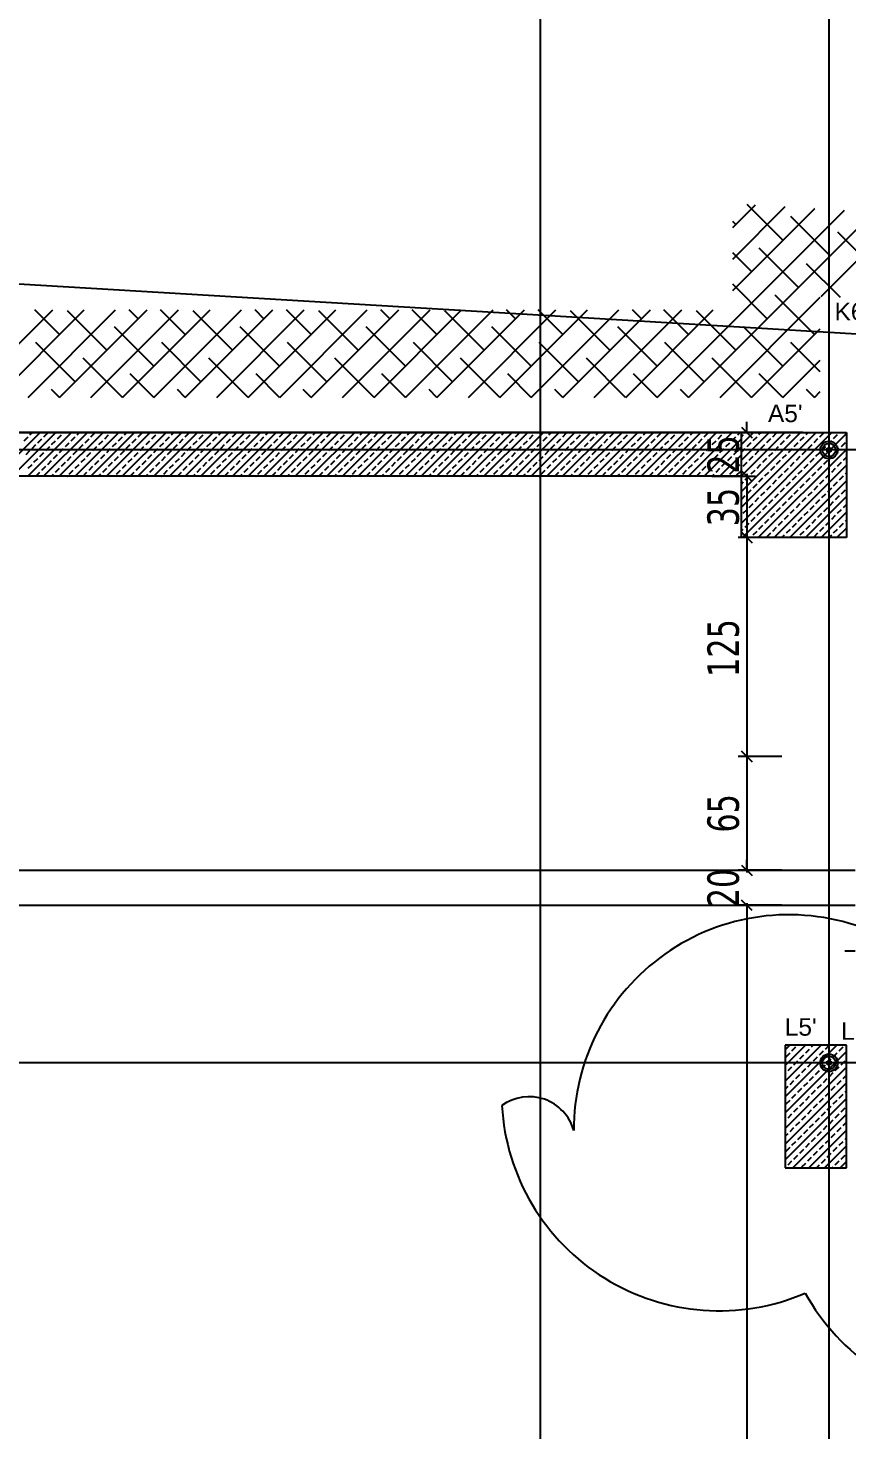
# Model space of a CAD drawing. Header units: millimetres. Extents: x 43168.9 to 43194.6, y -25545.1 to -25543.4.
# Drawn here: x 43170.7264 to 43170.8199, y -25543.9518 to -25543.7917 of the extents above; entities that cross this region are included whole.
import ezdxf

# ---------------------------------------------------------------- set-up
doc = ezdxf.new("R2010")
doc.units = ezdxf.units.MM
doc.header["$LTSCALE"] = 200
for name, pattern in [('DASHDOT', [1, 0.5, -0.25, 0, -0.25]), ('DASHDOT2', [0.5, 0.25, -0.125, 0, -0.125]), ('HIDDEN2', [0.1875, 0.125, -0.0625])]:
    doc.linetypes.add(name, pattern=pattern)
for name, color, linetype in [('aks_sgh', 5, 'DASHDOT2'), ('duv_sgh', 4, 'Continuous'), ('izd-alt_sgh', 8, 'HIDDEN2'), ('kolon-b.a_sgh', 6, 'Continuous'), ('olcuic_sgh', 183, 'Continuous'), ('tarama-betonarme_sgh', 223, 'Continuous'), ('tarama-zemin_sgh', 197, 'Continuous'), ('yapi-yaklasma_sgh', 41, 'DASHDOT')]:
    doc.layers.add(name, color=color, linetype=linetype)
doc.styles.add('1-200', font='arial.ttf', dxfattribs={"height": 60})
doc.styles.add('dim', font='VERDANA.TTF', dxfattribs={"width": 0.7})

msp = doc.modelspace()

# ---------------------------------------------------------------- hatches: boundary and pattern name
h = msp.add_hatch(color=256)
edge = h.paths.add_edge_path()
edge.add_arc((43170.81788, -25543.83992), 0.001, 0, 360)
edge = h.paths.add_edge_path(flags=16)
edge.add_arc((43170.81788, -25543.83992), 0.00075, 0, 360)
h = msp.add_hatch(color=256)
edge = h.paths.add_edge_path()
edge.add_arc((43170.81788, -25543.83992), 0.001, 0, 360)
edge = h.paths.add_edge_path(flags=16)
edge.add_arc((43170.81788, -25543.83992), 0.00075, 0, 360)
h = msp.add_hatch(color=256)
edge = h.paths.add_edge_path()
edge.add_arc((43170.81788, -25543.90991), 0.001, 0, 360)
edge = h.paths.add_edge_path(flags=16)
edge.add_arc((43170.81788, -25543.90991), 0.00075, 0, 360)

# ---------------------------------------------------------------- linework, layer by layer
at = {"color": 0, "linetype": 'ByBlock', "lineweight": -2}
for p, q in [((43170.8079, -25543.83732), (43170.8091, -25543.83852)), ((43170.81768, -25543.84012), (43170.81768, -25543.83972)), ((43170.81768, -25543.83972), (43170.81808, -25543.83972)), ((43170.81768, -25543.84012), (43170.81768, -25543.83972)), ((43170.81768, -25543.83972), (43170.81808, -25543.83972)), ((43170.81781, -25543.83985), (43170.81795, -25543.83999)), ((43170.81781, -25543.83999), (43170.81795, -25543.83985)), ((43170.81781, -25543.83985), (43170.81795, -25543.83999)), ((43170.81781, -25543.83999), (43170.81795, -25543.83985)), ((43170.81808, -25543.83972), (43170.81808, -25543.84012)), ((43170.81808, -25543.83972), (43170.81808, -25543.84012)), ((43170.81808, -25543.84012), (43170.81768, -25543.84012)), ((43170.81808, -25543.84012), (43170.81768, -25543.84012)), ((43170.8091, -25543.84351), (43170.8079, -25543.84231)), ((43170.8091, -25543.84351), (43170.8079, -25543.84231)), ((43170.8079, -25543.84932), (43170.8091, -25543.85052)), ((43170.8091, -25543.85052), (43170.8079, -25543.84932)), ((43170.8079, -25543.87432), (43170.8091, -25543.87552)), ((43170.8091, -25543.87552), (43170.8079, -25543.87432)), ((43170.8079, -25543.88732), (43170.8091, -25543.88852)), ((43170.8079, -25543.88732), (43170.8091, -25543.88852)), ((43170.8091, -25543.89252), (43170.8079, -25543.89132)), ((43170.8091, -25543.89252), (43170.8079, -25543.89132)), ((43170.81768, -25543.91011), (43170.81768, -25543.90971)), ((43170.81768, -25543.90971), (43170.81808, -25543.90971)), ((43170.81808, -25543.91011), (43170.81768, -25543.91011)), ((43170.81781, -25543.90984), (43170.81795, -25543.90998)), ((43170.81781, -25543.90998), (43170.81795, -25543.90984)), ((43170.81808, -25543.90971), (43170.81808, -25543.91011))]:
    msp.add_line(p, q, dxfattribs=at)
for p, q in [((43170.78873, -25543.91765), (43170.78873, -25543.91765)), ((43170.81516, -25543.93621), (43170.81516, -25543.93621))]:
    msp.add_line(p, q)
at = {"color": 0, "linetype": 'Continuous', "lineweight": -2}
for centre, radius in [((43170.81788, -25543.83992), 0.001), ((43170.81788, -25543.83992), 0.001), ((43170.81788, -25543.83992), 0.00075), ((43170.81788, -25543.83992), 0.00075), ((43170.81788, -25543.90991), 0.001), ((43170.81788, -25543.90991), 0.00075)]:
    msp.add_circle(centre, radius, dxfattribs=at)
for centre, radius, start, end in [((43170.81329, -25543.91755), 0.02455, 70.2273, 180.2273), ((43170.78363, -25543.91909), 0.00531, 15.8305, 125.8305), ((43170.80534, -25543.91337), 0.02486, 183.2749, 293.2749), ((43170.83702, -25543.92409), 0.02499, 208.9943, 318.9943)]:
    msp.add_arc(centre, radius, start, end)
at = {"layer": 'aks_sgh'}
for p, q in [((43170.78488, -25543.74092), (43170.78488, -25544.78992)), ((43170.81788, -25543.74092), (43170.81788, -25544.78992)), ((43171.17088, -25543.83992), (43170.19488, -25543.83992)), ((43171.17088, -25543.90992), (43170.19488, -25543.90992))]:
    msp.add_line(p, q, dxfattribs=at)
at = {"layer": 'duv_sgh'}
for p, q in [((43170.53688, -25543.88792), (43170.82088, -25543.88792)), ((43170.55088, -25543.89192), (43170.82088, -25543.89192))]:
    msp.add_line(p, q, dxfattribs=at)
at = {"layer": 'izd-alt_sgh'}
msp.add_line((43170.81488, -25543.83792), (43170.55688, -25543.83792), dxfattribs=at)
at = {"layer": 'kolon-b.a_sgh'}
for p, q in [((43170.55688, -25543.83792), (43170.81488, -25543.83792)), ((43170.80788, -25543.83792), (43170.81988, -25543.83792)), ((43170.80788, -25543.84992), (43170.80788, -25543.83792)), ((43170.81988, -25543.83792), (43170.81988, -25543.84992)), ((43170.80788, -25543.84292), (43170.56388, -25543.84292)), ((43170.81988, -25543.84992), (43170.80788, -25543.84992)), ((43170.81988, -25543.90791), (43170.81288, -25543.90791)), ((43170.81288, -25543.90791), (43170.81288, -25543.92191)), ((43170.81988, -25543.92191), (43170.81988, -25543.90791)), ((43170.81288, -25543.92191), (43170.81988, -25543.92191))]:
    msp.add_line(p, q, dxfattribs=at)
at = {"layer": 'olcuic_sgh'}
for p, q in [((43170.8085, -25543.83792), (43170.8085, -25543.83672)), ((43170.8045, -25543.83792), (43170.8095, -25543.83792)), ((43170.8045, -25543.84291), (43170.8095, -25543.84291)), ((43170.8045, -25543.84291), (43170.8095, -25543.84291)), ((43170.8085, -25543.84266), (43170.8085, -25543.85017)), ((43170.8085, -25543.84291), (43170.8085, -25543.84411)), ((43170.8125, -25543.84992), (43170.8075, -25543.84992)), ((43170.8125, -25543.84992), (43170.8075, -25543.84992)), ((43170.8085, -25543.84967), (43170.8085, -25543.87517)), ((43170.8125, -25543.87492), (43170.8075, -25543.87492)), ((43170.8125, -25543.87492), (43170.8075, -25543.87492)), ((43170.8085, -25543.87467), (43170.8085, -25543.88817)), ((43170.8125, -25543.88792), (43170.8075, -25543.88792)), ((43170.8125, -25543.88792), (43170.8075, -25543.88792)), ((43170.8085, -25543.88792), (43170.8085, -25543.88672)), ((43170.8125, -25543.89192), (43170.8075, -25543.89192)), ((43170.8125, -25543.89192), (43170.8075, -25543.89192)), ((43170.8085, -25543.89167), (43170.8085, -25544.09817)), ((43170.8085, -25543.89192), (43170.8085, -25543.89312)), ((43170.82088, -25543.89716), (43170.81968, -25543.89716))]:
    msp.add_line(p, q, dxfattribs=at)
at = {"layer": 'tarama-betonarme_sgh'}
for p, q in [((43170.7228, -25543.84292), (43170.7278, -25543.83792)), ((43170.72459, -25543.84292), (43170.72959, -25543.83792)), ((43170.72639, -25543.84292), (43170.73139, -25543.83792)), ((43170.72663, -25543.83819), (43170.7269, -25543.83792)), ((43170.72819, -25543.84292), (43170.73319, -25543.83792)), ((43170.7282, -25543.83841), (43170.72865, -25543.83796)), ((43170.72978, -25543.83864), (43170.73022, -25543.83819)), ((43170.72998, -25543.84292), (43170.73498, -25543.83792)), ((43170.73045, -25543.83796), (43170.73049, -25543.83792)), ((43170.73178, -25543.84292), (43170.73678, -25543.83792)), ((43170.73202, -25543.83819), (43170.73229, -25543.83792)), ((43170.73357, -25543.84292), (43170.73857, -25543.83792)), ((43170.73359, -25543.83841), (43170.73404, -25543.83796)), ((43170.73516, -25543.83864), (43170.73561, -25543.83819)), ((43170.73537, -25543.84292), (43170.74037, -25543.83792)), ((43170.73584, -25543.83796), (43170.73588, -25543.83792)), ((43170.73717, -25543.84292), (43170.74217, -25543.83792)), ((43170.73741, -25543.83819), (43170.73768, -25543.83792)), ((43170.73896, -25543.84292), (43170.74396, -25543.83792)), ((43170.73898, -25543.83841), (43170.73943, -25543.83796)), ((43170.74055, -25543.83864), (43170.741, -25543.83819)), ((43170.74076, -25543.84292), (43170.74576, -25543.83792)), ((43170.74122, -25543.83796), (43170.74127, -25543.83792)), ((43170.74255, -25543.84292), (43170.74755, -25543.83792)), ((43170.7428, -25543.83819), (43170.74306, -25543.83792)), ((43170.74435, -25543.84292), (43170.74935, -25543.83792)), ((43170.74437, -25543.83841), (43170.74482, -25543.83796)), ((43170.74594, -25543.83864), (43170.74639, -25543.83819)), ((43170.74615, -25543.84292), (43170.75115, -25543.83792)), ((43170.74661, -25543.83796), (43170.74666, -25543.83792)), ((43170.74794, -25543.84292), (43170.75294, -25543.83792)), ((43170.74818, -25543.83819), (43170.74845, -25543.83792)), ((43170.74974, -25543.84292), (43170.75474, -25543.83792)), ((43170.74976, -25543.83841), (43170.75021, -25543.83796)), ((43170.75133, -25543.83864), (43170.75178, -25543.83819)), ((43170.75153, -25543.84292), (43170.75653, -25543.83792)), ((43170.752, -25543.83796), (43170.75204, -25543.83792)), ((43170.75333, -25543.84292), (43170.75833, -25543.83792)), ((43170.75357, -25543.83819), (43170.75384, -25543.83792)), ((43170.75513, -25543.84292), (43170.76013, -25543.83792)), ((43170.75514, -25543.83841), (43170.75559, -25543.83796)), ((43170.75672, -25543.83864), (43170.75716, -25543.83819)), ((43170.75692, -25543.84292), (43170.76192, -25543.83792)), ((43170.75739, -25543.83796), (43170.75743, -25543.83792)), ((43170.75872, -25543.84292), (43170.76372, -25543.83792)), ((43170.75896, -25543.83819), (43170.75923, -25543.83792)), ((43170.76052, -25543.84292), (43170.76552, -25543.83792)), ((43170.76053, -25543.83841), (43170.76098, -25543.83796)), ((43170.7621, -25543.83864), (43170.76255, -25543.83819)), ((43170.76231, -25543.84292), (43170.76731, -25543.83792)), ((43170.76278, -25543.83796), (43170.76282, -25543.83792)), ((43170.76411, -25543.84292), (43170.76911, -25543.83792)), ((43170.76435, -25543.83819), (43170.76462, -25543.83792)), ((43170.7659, -25543.84292), (43170.7709, -25543.83792)), ((43170.76592, -25543.83841), (43170.76637, -25543.83796)), ((43170.76749, -25543.83864), (43170.76794, -25543.83819)), ((43170.7677, -25543.84292), (43170.7727, -25543.83792)), ((43170.76817, -25543.83796), (43170.76821, -25543.83792)), ((43170.7695, -25543.84292), (43170.7745, -25543.83792)), ((43170.76974, -25543.83819), (43170.77001, -25543.83792)), ((43170.77129, -25543.84292), (43170.77629, -25543.83792)), ((43170.77131, -25543.83841), (43170.77176, -25543.83796)), ((43170.77288, -25543.83864), (43170.77333, -25543.83819)), ((43170.77309, -25543.84292), (43170.77809, -25543.83792)), ((43170.77355, -25543.83796), (43170.7736, -25543.83792)), ((43170.77488, -25543.84292), (43170.77988, -25543.83792)), ((43170.77513, -25543.83819), (43170.77539, -25543.83792)), ((43170.77668, -25543.84292), (43170.78168, -25543.83792)), ((43170.7767, -25543.83841), (43170.77715, -25543.83796)), ((43170.77827, -25543.83864), (43170.77872, -25543.83819)), ((43170.77848, -25543.84292), (43170.78348, -25543.83792)), ((43170.77894, -25543.83796), (43170.77899, -25543.83792)), ((43170.78027, -25543.84292), (43170.78527, -25543.83792)), ((43170.78051, -25543.83819), (43170.78078, -25543.83792)), ((43170.78207, -25543.84292), (43170.78707, -25543.83792)), ((43170.78209, -25543.83841), (43170.78253, -25543.83796)), ((43170.78366, -25543.83864), (43170.78411, -25543.83819)), ((43170.78386, -25543.84292), (43170.78886, -25543.83792)), ((43170.78433, -25543.83796), (43170.78437, -25543.83792)), ((43170.78566, -25543.84292), (43170.79066, -25543.83792)), ((43170.7859, -25543.83819), (43170.78617, -25543.83792)), ((43170.78746, -25543.84292), (43170.79246, -25543.83792)), ((43170.78747, -25543.83841), (43170.78792, -25543.83796)), ((43170.78904, -25543.83864), (43170.78949, -25543.83819)), ((43170.78925, -25543.84292), (43170.79425, -25543.83792)), ((43170.78972, -25543.83796), (43170.78976, -25543.83792)), ((43170.79105, -25543.84292), (43170.79605, -25543.83792)), ((43170.79129, -25543.83819), (43170.79156, -25543.83792)), ((43170.79284, -25543.84292), (43170.79784, -25543.83792)), ((43170.79286, -25543.83841), (43170.79331, -25543.83796)), ((43170.79443, -25543.83864), (43170.79488, -25543.83819)), ((43170.79464, -25543.84292), (43170.79964, -25543.83792)), ((43170.79511, -25543.83796), (43170.79515, -25543.83792)), ((43170.79644, -25543.84292), (43170.80144, -25543.83792)), ((43170.79668, -25543.83819), (43170.79695, -25543.83792)), ((43170.79823, -25543.84292), (43170.80323, -25543.83792)), ((43170.79825, -25543.83841), (43170.7987, -25543.83796)), ((43170.79982, -25543.83864), (43170.80027, -25543.83819)), ((43170.80003, -25543.84292), (43170.80503, -25543.83792)), ((43170.80049, -25543.83796), (43170.80054, -25543.83792)), ((43170.80182, -25543.84292), (43170.80682, -25543.83792)), ((43170.80207, -25543.83819), (43170.80233, -25543.83792)), ((43170.80364, -25543.83841), (43170.80409, -25543.83796)), ((43170.80521, -25543.83864), (43170.80566, -25543.83819)), ((43170.80588, -25543.83796), (43170.80593, -25543.83792)), ((43170.80745, -25543.83819), (43170.80772, -25543.83792)), ((43170.80788, -25543.83928), (43170.80924, -25543.83792)), ((43170.80788, -25543.84107), (43170.81103, -25543.83792)), ((43170.80788, -25543.84287), (43170.81283, -25543.83792)), ((43170.80788, -25543.84467), (43170.81463, -25543.83792)), ((43170.80788, -25543.84646), (43170.81642, -25543.83792)), ((43170.80788, -25543.84826), (43170.81822, -25543.83792)), ((43170.80788, -25543.83838), (43170.80808, -25543.83817)), ((43170.80801, -25543.84992), (43170.81988, -25543.83805)), ((43170.80831, -25543.83795), (43170.80834, -25543.83792)), ((43170.80988, -25543.83817), (43170.81014, -25543.83792)), ((43170.81145, -25543.8384), (43170.8119, -25543.83795)), ((43170.81302, -25543.83862), (43170.81347, -25543.83817)), ((43170.8137, -25543.83795), (43170.81373, -25543.83792)), ((43170.81527, -25543.83817), (43170.81552, -25543.83792)), ((43170.81684, -25543.8384), (43170.81729, -25543.83795)), ((43170.81841, -25543.83862), (43170.81886, -25543.83817)), ((43170.81908, -25543.83795), (43170.81912, -25543.83792)), ((43170.72596, -25543.83886), (43170.72641, -25543.83841)), ((43170.72686, -25543.83976), (43170.72731, -25543.83931)), ((43170.72753, -25543.83909), (43170.72798, -25543.83864)), ((43170.72843, -25543.83998), (43170.72888, -25543.83953)), ((43170.7291, -25543.83931), (43170.72955, -25543.83886)), ((43170.73, -25543.84021), (43170.73045, -25543.83976)), ((43170.73067, -25543.83953), (43170.73112, -25543.83909)), ((43170.73135, -25543.83886), (43170.7318, -25543.83841)), ((43170.73224, -25543.83976), (43170.73269, -25543.83931)), ((43170.73292, -25543.83909), (43170.73337, -25543.83864)), ((43170.73382, -25543.83998), (43170.73427, -25543.83953)), ((43170.73449, -25543.83931), (43170.73494, -25543.83886)), ((43170.73539, -25543.84021), (43170.73584, -25543.83976)), ((43170.73606, -25543.83953), (43170.73651, -25543.83909)), ((43170.73673, -25543.83886), (43170.73718, -25543.83841)), ((43170.73763, -25543.83976), (43170.73808, -25543.83931)), ((43170.73831, -25543.83909), (43170.73876, -25543.83864)), ((43170.7392, -25543.83998), (43170.73965, -25543.83953)), ((43170.73988, -25543.83931), (43170.74033, -25543.83886)), ((43170.74078, -25543.84021), (43170.74122, -25543.83976)), ((43170.74145, -25543.83953), (43170.7419, -25543.83909)), ((43170.74212, -25543.83886), (43170.74257, -25543.83841)), ((43170.74302, -25543.83976), (43170.74347, -25543.83931)), ((43170.74369, -25543.83909), (43170.74414, -25543.83864)), ((43170.74459, -25543.83998), (43170.74504, -25543.83953)), ((43170.74527, -25543.83931), (43170.74572, -25543.83886)), ((43170.74616, -25543.84021), (43170.74661, -25543.83976)), ((43170.74684, -25543.83953), (43170.74729, -25543.83909)), ((43170.74751, -25543.83886), (43170.74796, -25543.83841)), ((43170.74841, -25543.83976), (43170.74886, -25543.83931)), ((43170.74908, -25543.83909), (43170.74953, -25543.83864)), ((43170.74998, -25543.83998), (43170.75043, -25543.83953)), ((43170.75065, -25543.83931), (43170.7511, -25543.83886)), ((43170.75155, -25543.84021), (43170.752, -25543.83976)), ((43170.75223, -25543.83953), (43170.75267, -25543.83909)), ((43170.7529, -25543.83886), (43170.75335, -25543.83841)), ((43170.7538, -25543.83976), (43170.75425, -25543.83931)), ((43170.75447, -25543.83909), (43170.75492, -25543.83864)), ((43170.75537, -25543.83998), (43170.75582, -25543.83953)), ((43170.75604, -25543.83931), (43170.75649, -25543.83886)), ((43170.75694, -25543.84021), (43170.75739, -25543.83976)), ((43170.75761, -25543.83953), (43170.75806, -25543.83909)), ((43170.75829, -25543.83886), (43170.75874, -25543.83841)), ((43170.75919, -25543.83976), (43170.75963, -25543.83931)), ((43170.75986, -25543.83909), (43170.76031, -25543.83864)), ((43170.76076, -25543.83998), (43170.76121, -25543.83953)), ((43170.76143, -25543.83931), (43170.76188, -25543.83886)), ((43170.76233, -25543.84021), (43170.76278, -25543.83976)), ((43170.763, -25543.83953), (43170.76345, -25543.83909)), ((43170.76368, -25543.83886), (43170.76412, -25543.83841)), ((43170.76457, -25543.83976), (43170.76502, -25543.83931)), ((43170.76525, -25543.83909), (43170.7657, -25543.83864)), ((43170.76615, -25543.83998), (43170.76659, -25543.83953)), ((43170.76682, -25543.83931), (43170.76727, -25543.83886)), ((43170.76772, -25543.84021), (43170.76817, -25543.83976)), ((43170.76839, -25543.83953), (43170.76884, -25543.83909)), ((43170.76906, -25543.83886), (43170.76951, -25543.83841)), ((43170.76996, -25543.83976), (43170.77041, -25543.83931)), ((43170.77064, -25543.83909), (43170.77108, -25543.83864)), ((43170.77153, -25543.83998), (43170.77198, -25543.83953)), ((43170.77221, -25543.83931), (43170.77266, -25543.83886)), ((43170.7731, -25543.84021), (43170.77355, -25543.83976)), ((43170.77378, -25543.83953), (43170.77423, -25543.83909)), ((43170.77445, -25543.83886), (43170.7749, -25543.83841)), ((43170.77535, -25543.83976), (43170.7758, -25543.83931)), ((43170.77602, -25543.83909), (43170.77647, -25543.83864)), ((43170.77692, -25543.83998), (43170.77737, -25543.83953)), ((43170.77759, -25543.83931), (43170.77804, -25543.83886)), ((43170.77849, -25543.84021), (43170.77894, -25543.83976)), ((43170.77917, -25543.83953), (43170.77962, -25543.83909)), ((43170.77984, -25543.83886), (43170.78029, -25543.83841)), ((43170.78074, -25543.83976), (43170.78119, -25543.83931)), ((43170.78141, -25543.83909), (43170.78186, -25543.83864)), ((43170.78231, -25543.83998), (43170.78276, -25543.83953)), ((43170.78298, -25543.83931), (43170.78343, -25543.83886)), ((43170.78388, -25543.84021), (43170.78433, -25543.83976)), ((43170.78455, -25543.83953), (43170.785, -25543.83909)), ((43170.78523, -25543.83886), (43170.78568, -25543.83841)), ((43170.78613, -25543.83976), (43170.78658, -25543.83931)), ((43170.7868, -25543.83909), (43170.78725, -25543.83864)), ((43170.7877, -25543.83998), (43170.78815, -25543.83953)), ((43170.78837, -25543.83931), (43170.78882, -25543.83886)), ((43170.78927, -25543.84021), (43170.78972, -25543.83976)), ((43170.78994, -25543.83953), (43170.79039, -25543.83909)), ((43170.79062, -25543.83886), (43170.79107, -25543.83841)), ((43170.79151, -25543.83976), (43170.79196, -25543.83931)), ((43170.79219, -25543.83909), (43170.79264, -25543.83864)), ((43170.79309, -25543.83998), (43170.79353, -25543.83953)), ((43170.79376, -25543.83931), (43170.79421, -25543.83886)), ((43170.79466, -25543.84021), (43170.79511, -25543.83976)), ((43170.79533, -25543.83953), (43170.79578, -25543.83909)), ((43170.796, -25543.83886), (43170.79645, -25543.83841)), ((43170.7969, -25543.83976), (43170.79735, -25543.83931)), ((43170.79758, -25543.83909), (43170.79803, -25543.83864)), ((43170.79847, -25543.83998), (43170.79892, -25543.83953)), ((43170.79915, -25543.83931), (43170.7996, -25543.83886)), ((43170.80005, -25543.84021), (43170.80049, -25543.83976)), ((43170.80072, -25543.83953), (43170.80117, -25543.83909)), ((43170.80139, -25543.83886), (43170.80184, -25543.83841)), ((43170.80229, -25543.83976), (43170.80274, -25543.83931)), ((43170.80296, -25543.83909), (43170.80341, -25543.83864)), ((43170.80362, -25543.84292), (43170.80788, -25543.83866)), ((43170.80386, -25543.83998), (43170.80431, -25543.83953)), ((43170.80454, -25543.83931), (43170.80498, -25543.83886)), ((43170.80543, -25543.84021), (43170.80588, -25543.83976)), ((43170.80611, -25543.83953), (43170.80656, -25543.83909)), ((43170.80678, -25543.83886), (43170.80723, -25543.83841)), ((43170.80768, -25543.83976), (43170.80788, -25543.83956)), ((43170.80788, -25543.84018), (43170.80831, -25543.83975)), ((43170.80853, -25543.83952), (43170.80898, -25543.83907)), ((43170.80921, -25543.83885), (43170.80966, -25543.8384)), ((43170.80981, -25543.84992), (43170.81988, -25543.83985)), ((43170.8101, -25543.83975), (43170.81055, -25543.8393)), ((43170.81078, -25543.83907), (43170.81123, -25543.83862)), ((43170.81168, -25543.83997), (43170.81212, -25543.83952)), ((43170.81235, -25543.8393), (43170.8128, -25543.83885)), ((43170.81325, -25543.8402), (43170.8137, -25543.83975)), ((43170.81392, -25543.83952), (43170.81437, -25543.83907)), ((43170.81459, -25543.83885), (43170.81504, -25543.8384)), ((43170.81549, -25543.83975), (43170.81594, -25543.8393)), ((43170.81617, -25543.83907), (43170.81662, -25543.83862)), ((43170.81706, -25543.83997), (43170.81751, -25543.83952)), ((43170.81774, -25543.8393), (43170.81819, -25543.83885)), ((43170.81864, -25543.8402), (43170.81908, -25543.83975)), ((43170.81931, -25543.83952), (43170.81976, -25543.83907)), ((43170.72618, -25543.84043), (43170.72663, -25543.83998)), ((43170.72708, -25543.84133), (43170.72753, -25543.84088)), ((43170.72775, -25543.84066), (43170.7282, -25543.84021)), ((43170.72865, -25543.84156), (43170.7291, -25543.84111)), ((43170.72933, -25543.84088), (43170.72978, -25543.84043)), ((43170.73022, -25543.84178), (43170.73067, -25543.84133)), ((43170.7309, -25543.84111), (43170.73135, -25543.84066)), ((43170.73157, -25543.84043), (43170.73202, -25543.83998)), ((43170.73247, -25543.84133), (43170.73292, -25543.84088)), ((43170.73314, -25543.84066), (43170.73359, -25543.84021)), ((43170.73404, -25543.84156), (43170.73449, -25543.84111)), ((43170.73471, -25543.84088), (43170.73516, -25543.84043)), ((43170.73561, -25543.84178), (43170.73606, -25543.84133)), ((43170.73629, -25543.84111), (43170.73673, -25543.84066)), ((43170.73696, -25543.84043), (43170.73741, -25543.83998)), ((43170.73786, -25543.84133), (43170.73831, -25543.84088)), ((43170.73853, -25543.84066), (43170.73898, -25543.84021)), ((43170.73943, -25543.84156), (43170.73988, -25543.84111)), ((43170.7401, -25543.84088), (43170.74055, -25543.84043)), ((43170.741, -25543.84178), (43170.74145, -25543.84133)), ((43170.74167, -25543.84111), (43170.74212, -25543.84066)), ((43170.74235, -25543.84043), (43170.7428, -25543.83998)), ((43170.74325, -25543.84133), (43170.74369, -25543.84088)), ((43170.74392, -25543.84066), (43170.74437, -25543.84021)), ((43170.74482, -25543.84156), (43170.74527, -25543.84111)), ((43170.74549, -25543.84088), (43170.74594, -25543.84043)), ((43170.74639, -25543.84178), (43170.74684, -25543.84133)), ((43170.74706, -25543.84111), (43170.74751, -25543.84066)), ((43170.74774, -25543.84043), (43170.74818, -25543.83998)), ((43170.74863, -25543.84133), (43170.74908, -25543.84088)), ((43170.74931, -25543.84066), (43170.74976, -25543.84021)), ((43170.75021, -25543.84156), (43170.75065, -25543.84111)), ((43170.75088, -25543.84088), (43170.75133, -25543.84043)), ((43170.75178, -25543.84178), (43170.75223, -25543.84133)), ((43170.75245, -25543.84111), (43170.7529, -25543.84066)), ((43170.75312, -25543.84043), (43170.75357, -25543.83998)), ((43170.75402, -25543.84133), (43170.75447, -25543.84088)), ((43170.7547, -25543.84066), (43170.75514, -25543.84021)), ((43170.75559, -25543.84156), (43170.75604, -25543.84111)), ((43170.75627, -25543.84088), (43170.75672, -25543.84043)), ((43170.75716, -25543.84178), (43170.75761, -25543.84133)), ((43170.75784, -25543.84111), (43170.75829, -25543.84066)), ((43170.75851, -25543.84043), (43170.75896, -25543.83998)), ((43170.75941, -25543.84133), (43170.75986, -25543.84088)), ((43170.76008, -25543.84066), (43170.76053, -25543.84021)), ((43170.76098, -25543.84156), (43170.76143, -25543.84111)), ((43170.76165, -25543.84088), (43170.7621, -25543.84043)), ((43170.76255, -25543.84178), (43170.763, -25543.84133)), ((43170.76323, -25543.84111), (43170.76368, -25543.84066)), ((43170.7639, -25543.84043), (43170.76435, -25543.83998)), ((43170.7648, -25543.84133), (43170.76525, -25543.84088)), ((43170.76547, -25543.84066), (43170.76592, -25543.84021)), ((43170.76637, -25543.84156), (43170.76682, -25543.84111)), ((43170.76704, -25543.84088), (43170.76749, -25543.84043)), ((43170.76794, -25543.84178), (43170.76839, -25543.84133)), ((43170.76861, -25543.84111), (43170.76906, -25543.84066)), ((43170.76929, -25543.84043), (43170.76974, -25543.83998)), ((43170.77019, -25543.84133), (43170.77064, -25543.84088)), ((43170.77086, -25543.84066), (43170.77131, -25543.84021)), ((43170.77176, -25543.84156), (43170.77221, -25543.84111)), ((43170.77243, -25543.84088), (43170.77288, -25543.84043)), ((43170.77333, -25543.84178), (43170.77378, -25543.84133)), ((43170.774, -25543.84111), (43170.77445, -25543.84066)), ((43170.77468, -25543.84043), (43170.77513, -25543.83998)), ((43170.77557, -25543.84133), (43170.77602, -25543.84088)), ((43170.77625, -25543.84066), (43170.7767, -25543.84021)), ((43170.77715, -25543.84156), (43170.77759, -25543.84111)), ((43170.77782, -25543.84088), (43170.77827, -25543.84043)), ((43170.77872, -25543.84178), (43170.77917, -25543.84133)), ((43170.77939, -25543.84111), (43170.77984, -25543.84066)), ((43170.78006, -25543.84043), (43170.78051, -25543.83998)), ((43170.78096, -25543.84133), (43170.78141, -25543.84088)), ((43170.78164, -25543.84066), (43170.78209, -25543.84021)), ((43170.78253, -25543.84156), (43170.78298, -25543.84111)), ((43170.78321, -25543.84088), (43170.78366, -25543.84043)), ((43170.78411, -25543.84178), (43170.78455, -25543.84133)), ((43170.78478, -25543.84111), (43170.78523, -25543.84066)), ((43170.78545, -25543.84043), (43170.7859, -25543.83998)), ((43170.78635, -25543.84133), (43170.7868, -25543.84088)), ((43170.78702, -25543.84066), (43170.78747, -25543.84021)), ((43170.78792, -25543.84156), (43170.78837, -25543.84111)), ((43170.7886, -25543.84088), (43170.78904, -25543.84043)), ((43170.78949, -25543.84178), (43170.78994, -25543.84133)), ((43170.79017, -25543.84111), (43170.79062, -25543.84066)), ((43170.79084, -25543.84043), (43170.79129, -25543.83998)), ((43170.79174, -25543.84133), (43170.79219, -25543.84088)), ((43170.79241, -25543.84066), (43170.79286, -25543.84021)), ((43170.79331, -25543.84156), (43170.79376, -25543.84111)), ((43170.79398, -25543.84088), (43170.79443, -25543.84043)), ((43170.79488, -25543.84178), (43170.79533, -25543.84133)), ((43170.79556, -25543.84111), (43170.796, -25543.84066)), ((43170.79623, -25543.84043), (43170.79668, -25543.83998)), ((43170.79713, -25543.84133), (43170.79758, -25543.84088)), ((43170.7978, -25543.84066), (43170.79825, -25543.84021)), ((43170.7987, -25543.84156), (43170.79915, -25543.84111)), ((43170.79937, -25543.84088), (43170.79982, -25543.84043)), ((43170.80027, -25543.84178), (43170.80072, -25543.84133)), ((43170.80094, -25543.84111), (43170.80139, -25543.84066)), ((43170.80162, -25543.84043), (43170.80207, -25543.83998)), ((43170.80252, -25543.84133), (43170.80296, -25543.84088)), ((43170.80319, -25543.84066), (43170.80364, -25543.84021)), ((43170.80409, -25543.84156), (43170.80454, -25543.84111)), ((43170.80476, -25543.84088), (43170.80521, -25543.84043)), ((43170.80542, -25543.84292), (43170.80788, -25543.84046)), ((43170.80566, -25543.84178), (43170.80611, -25543.84133)), ((43170.80633, -25543.84111), (43170.80678, -25543.84066)), ((43170.80701, -25543.84043), (43170.80745, -25543.83998)), ((43170.80808, -25543.84177), (43170.80853, -25543.84132)), ((43170.80876, -25543.84109), (43170.80921, -25543.84064)), ((43170.80943, -25543.84042), (43170.80988, -25543.83997)), ((43170.80966, -25543.84199), (43170.8101, -25543.84154)), ((43170.81033, -25543.84132), (43170.81078, -25543.84087)), ((43170.811, -25543.84064), (43170.81145, -25543.8402)), ((43170.8119, -25543.84154), (43170.81235, -25543.84109)), ((43170.81257, -25543.84087), (43170.81302, -25543.84042)), ((43170.81347, -25543.84177), (43170.81392, -25543.84132)), ((43170.81415, -25543.84109), (43170.81459, -25543.84064)), ((43170.81482, -25543.84042), (43170.81527, -25543.83997)), ((43170.81504, -25543.84199), (43170.81549, -25543.84154)), ((43170.81572, -25543.84132), (43170.81617, -25543.84087)), ((43170.81639, -25543.84064), (43170.81684, -25543.8402)), ((43170.81729, -25543.84154), (43170.81774, -25543.84109)), ((43170.81796, -25543.84087), (43170.81841, -25543.84042)), ((43170.81886, -25543.84177), (43170.81931, -25543.84132)), ((43170.81953, -25543.84109), (43170.81988, -25543.84075)), ((43170.72641, -25543.842), (43170.72686, -25543.84156)), ((43170.72731, -25543.8429), (43170.72775, -25543.84245)), ((43170.72798, -25543.84223), (43170.72843, -25543.84178)), ((43170.72908, -25543.84292), (43170.72933, -25543.84268)), ((43170.72955, -25543.84245), (43170.73, -25543.842)), ((43170.73088, -25543.84292), (43170.7309, -25543.8429)), ((43170.73112, -25543.84268), (43170.73157, -25543.84223)), ((43170.7318, -25543.842), (43170.73224, -25543.84156)), ((43170.73269, -25543.8429), (43170.73314, -25543.84245)), ((43170.73337, -25543.84223), (43170.73382, -25543.84178)), ((43170.73447, -25543.84292), (43170.73471, -25543.84268)), ((43170.73494, -25543.84245), (43170.73539, -25543.842)), ((43170.73627, -25543.84292), (43170.73629, -25543.8429)), ((43170.73651, -25543.84268), (43170.73696, -25543.84223)), ((43170.73718, -25543.842), (43170.73763, -25543.84156)), ((43170.73808, -25543.8429), (43170.73853, -25543.84245)), ((43170.73876, -25543.84223), (43170.7392, -25543.84178)), ((43170.73986, -25543.84292), (43170.7401, -25543.84268)), ((43170.74033, -25543.84245), (43170.74078, -25543.842)), ((43170.74166, -25543.84292), (43170.74167, -25543.8429)), ((43170.7419, -25543.84268), (43170.74235, -25543.84223)), ((43170.74257, -25543.842), (43170.74302, -25543.84156)), ((43170.74347, -25543.8429), (43170.74392, -25543.84245)), ((43170.74414, -25543.84223), (43170.74459, -25543.84178)), ((43170.74525, -25543.84292), (43170.74549, -25543.84268)), ((43170.74572, -25543.84245), (43170.74616, -25543.842)), ((43170.74704, -25543.84292), (43170.74706, -25543.8429)), ((43170.74729, -25543.84268), (43170.74774, -25543.84223)), ((43170.74796, -25543.842), (43170.74841, -25543.84156)), ((43170.74886, -25543.8429), (43170.74931, -25543.84245)), ((43170.74953, -25543.84223), (43170.74998, -25543.84178)), ((43170.75064, -25543.84292), (43170.75088, -25543.84268)), ((43170.7511, -25543.84245), (43170.75155, -25543.842)), ((43170.75243, -25543.84292), (43170.75245, -25543.8429)), ((43170.75267, -25543.84268), (43170.75312, -25543.84223)), ((43170.75335, -25543.842), (43170.7538, -25543.84156)), ((43170.75425, -25543.8429), (43170.7547, -25543.84245)), ((43170.75492, -25543.84223), (43170.75537, -25543.84178)), ((43170.75603, -25543.84292), (43170.75627, -25543.84268)), ((43170.75649, -25543.84245), (43170.75694, -25543.842)), ((43170.75782, -25543.84292), (43170.75784, -25543.8429)), ((43170.75806, -25543.84268), (43170.75851, -25543.84223)), ((43170.75874, -25543.842), (43170.75919, -25543.84156)), ((43170.75963, -25543.8429), (43170.76008, -25543.84245)), ((43170.76031, -25543.84223), (43170.76076, -25543.84178)), ((43170.76141, -25543.84292), (43170.76165, -25543.84268)), ((43170.76188, -25543.84245), (43170.76233, -25543.842)), ((43170.76321, -25543.84292), (43170.76323, -25543.8429)), ((43170.76345, -25543.84268), (43170.7639, -25543.84223)), ((43170.76412, -25543.842), (43170.76457, -25543.84156)), ((43170.76502, -25543.8429), (43170.76547, -25543.84245)), ((43170.7657, -25543.84223), (43170.76615, -25543.84178)), ((43170.7668, -25543.84292), (43170.76704, -25543.84268)), ((43170.76727, -25543.84245), (43170.76772, -25543.842)), ((43170.7686, -25543.84292), (43170.76861, -25543.8429)), ((43170.76884, -25543.84268), (43170.76929, -25543.84223)), ((43170.76951, -25543.842), (43170.76996, -25543.84156)), ((43170.77041, -25543.8429), (43170.77086, -25543.84245)), ((43170.77108, -25543.84223), (43170.77153, -25543.84178)), ((43170.77219, -25543.84292), (43170.77243, -25543.84268)), ((43170.77266, -25543.84245), (43170.7731, -25543.842)), ((43170.77399, -25543.84292), (43170.774, -25543.8429)), ((43170.77423, -25543.84268), (43170.77468, -25543.84223)), ((43170.7749, -25543.842), (43170.77535, -25543.84156)), ((43170.7758, -25543.8429), (43170.77625, -25543.84245)), ((43170.77647, -25543.84223), (43170.77692, -25543.84178)), ((43170.77758, -25543.84292), (43170.77782, -25543.84268)), ((43170.77804, -25543.84245), (43170.77849, -25543.842)), ((43170.77937, -25543.84292), (43170.77939, -25543.8429)), ((43170.77962, -25543.84268), (43170.78006, -25543.84223)), ((43170.78029, -25543.842), (43170.78074, -25543.84156)), ((43170.78119, -25543.8429), (43170.78164, -25543.84245)), ((43170.78186, -25543.84223), (43170.78231, -25543.84178)), ((43170.78297, -25543.84292), (43170.78321, -25543.84268)), ((43170.78343, -25543.84245), (43170.78388, -25543.842)), ((43170.78476, -25543.84292), (43170.78478, -25543.8429)), ((43170.785, -25543.84268), (43170.78545, -25543.84223)), ((43170.78568, -25543.842), (43170.78613, -25543.84156)), ((43170.78658, -25543.8429), (43170.78702, -25543.84245)), ((43170.78725, -25543.84223), (43170.7877, -25543.84178)), ((43170.78835, -25543.84292), (43170.7886, -25543.84268)), ((43170.78882, -25543.84245), (43170.78927, -25543.842)), ((43170.79015, -25543.84292), (43170.79017, -25543.8429)), ((43170.79039, -25543.84268), (43170.79084, -25543.84223)), ((43170.79107, -25543.842), (43170.79151, -25543.84156)), ((43170.79196, -25543.8429), (43170.79241, -25543.84245)), ((43170.79264, -25543.84223), (43170.79309, -25543.84178)), ((43170.79374, -25543.84292), (43170.79398, -25543.84268)), ((43170.79421, -25543.84245), (43170.79466, -25543.842)), ((43170.79554, -25543.84292), (43170.79556, -25543.8429)), ((43170.79578, -25543.84268), (43170.79623, -25543.84223)), ((43170.79645, -25543.842), (43170.7969, -25543.84156)), ((43170.79735, -25543.8429), (43170.7978, -25543.84245)), ((43170.79803, -25543.84223), (43170.79847, -25543.84178)), ((43170.79913, -25543.84292), (43170.79937, -25543.84268)), ((43170.7996, -25543.84245), (43170.80005, -25543.842)), ((43170.80093, -25543.84292), (43170.80094, -25543.8429)), ((43170.80117, -25543.84268), (43170.80162, -25543.84223)), ((43170.80184, -25543.842), (43170.80229, -25543.84156)), ((43170.80274, -25543.8429), (43170.80319, -25543.84245)), ((43170.80341, -25543.84223), (43170.80386, -25543.84178)), ((43170.80452, -25543.84292), (43170.80476, -25543.84268)), ((43170.80498, -25543.84245), (43170.80543, -25543.842)), ((43170.80631, -25543.84292), (43170.80633, -25543.8429)), ((43170.80656, -25543.84268), (43170.80701, -25543.84223)), ((43170.80721, -25543.84292), (43170.80788, -25543.84225)), ((43170.80723, -25543.842), (43170.80768, -25543.84156)), ((43170.80831, -25543.84334), (43170.80876, -25543.84289)), ((43170.80898, -25543.84266), (43170.80943, -25543.84222)), ((43170.80988, -25543.84356), (43170.81033, -25543.84311)), ((43170.81055, -25543.84289), (43170.811, -25543.84244)), ((43170.81123, -25543.84222), (43170.81168, -25543.84177)), ((43170.81161, -25543.84992), (43170.81988, -25543.84165)), ((43170.81212, -25543.84311), (43170.81257, -25543.84266)), ((43170.8128, -25543.84244), (43170.81325, -25543.84199)), ((43170.8137, -25543.84334), (43170.81415, -25543.84289)), ((43170.81437, -25543.84266), (43170.81482, -25543.84222)), ((43170.81527, -25543.84356), (43170.81572, -25543.84311)), ((43170.81594, -25543.84289), (43170.81639, -25543.84244)), ((43170.81662, -25543.84222), (43170.81706, -25543.84177)), ((43170.81751, -25543.84311), (43170.81796, -25543.84266)), ((43170.81819, -25543.84244), (43170.81864, -25543.84199)), ((43170.81908, -25543.84334), (43170.81953, -25543.84289)), ((43170.81976, -25543.84266), (43170.81988, -25543.84254)), ((43170.80788, -25543.84377), (43170.80808, -25543.84356)), ((43170.80853, -25543.84491), (43170.80898, -25543.84446)), ((43170.80921, -25543.84424), (43170.80966, -25543.84379)), ((43170.8101, -25543.84513), (43170.81055, -25543.84469)), ((43170.81078, -25543.84446), (43170.81123, -25543.84401)), ((43170.81145, -25543.84379), (43170.8119, -25543.84334)), ((43170.81235, -25543.84469), (43170.8128, -25543.84424)), ((43170.81302, -25543.84401), (43170.81347, -25543.84356)), ((43170.8134, -25543.84992), (43170.81988, -25543.84344)), ((43170.81392, -25543.84491), (43170.81437, -25543.84446)), ((43170.81459, -25543.84424), (43170.81504, -25543.84379)), ((43170.81549, -25543.84513), (43170.81594, -25543.84469)), ((43170.81617, -25543.84446), (43170.81662, -25543.84401)), ((43170.81684, -25543.84379), (43170.81729, -25543.84334)), ((43170.81774, -25543.84469), (43170.81819, -25543.84424)), ((43170.81841, -25543.84401), (43170.81886, -25543.84356)), ((43170.81931, -25543.84491), (43170.81976, -25543.84446)), ((43170.80788, -25543.84556), (43170.80831, -25543.84513)), ((43170.80876, -25543.84648), (43170.80921, -25543.84603)), ((43170.80943, -25543.84581), (43170.80988, -25543.84536)), ((43170.81033, -25543.84671), (43170.81078, -25543.84626)), ((43170.811, -25543.84603), (43170.81145, -25543.84558)), ((43170.81168, -25543.84536), (43170.81212, -25543.84491)), ((43170.81257, -25543.84626), (43170.81302, -25543.84581)), ((43170.81325, -25543.84558), (43170.8137, -25543.84513)), ((43170.81415, -25543.84648), (43170.81459, -25543.84603)), ((43170.81482, -25543.84581), (43170.81527, -25543.84536)), ((43170.8152, -25543.84992), (43170.81988, -25543.84524)), ((43170.81572, -25543.84671), (43170.81617, -25543.84626)), ((43170.81639, -25543.84603), (43170.81684, -25543.84558)), ((43170.81706, -25543.84536), (43170.81751, -25543.84491)), ((43170.81796, -25543.84626), (43170.81841, -25543.84581)), ((43170.81864, -25543.84558), (43170.81908, -25543.84513)), ((43170.81953, -25543.84648), (43170.81988, -25543.84614)), ((43170.80808, -25543.84715), (43170.80853, -25543.84671)), ((43170.80898, -25543.84805), (43170.80943, -25543.8476)), ((43170.80966, -25543.84738), (43170.8101, -25543.84693)), ((43170.81055, -25543.84828), (43170.811, -25543.84783)), ((43170.81123, -25543.8476), (43170.81168, -25543.84715)), ((43170.8119, -25543.84693), (43170.81235, -25543.84648)), ((43170.8128, -25543.84783), (43170.81325, -25543.84738)), ((43170.81347, -25543.84715), (43170.81392, -25543.84671)), ((43170.81437, -25543.84805), (43170.81482, -25543.8476)), ((43170.81504, -25543.84738), (43170.81549, -25543.84693)), ((43170.81594, -25543.84828), (43170.81639, -25543.84783)), ((43170.81662, -25543.8476), (43170.81706, -25543.84715)), ((43170.81699, -25543.84992), (43170.81988, -25543.84703)), ((43170.81729, -25543.84693), (43170.81774, -25543.84648)), ((43170.81819, -25543.84783), (43170.81864, -25543.84738)), ((43170.81886, -25543.84715), (43170.81931, -25543.84671)), ((43170.81976, -25543.84805), (43170.81988, -25543.84793)), ((43170.80788, -25543.84916), (43170.80808, -25543.84895)), ((43170.80831, -25543.84873), (43170.80876, -25543.84828)), ((43170.80921, -25543.84962), (43170.80966, -25543.84918)), ((43170.80988, -25543.84895), (43170.81033, -25543.8485)), ((43170.81078, -25543.84985), (43170.81123, -25543.8494)), ((43170.81145, -25543.84918), (43170.8119, -25543.84873)), ((43170.81212, -25543.8485), (43170.81257, -25543.84805)), ((43170.81302, -25543.8494), (43170.81347, -25543.84895)), ((43170.8137, -25543.84873), (43170.81415, -25543.84828)), ((43170.81459, -25543.84962), (43170.81504, -25543.84918)), ((43170.81527, -25543.84895), (43170.81572, -25543.8485)), ((43170.81617, -25543.84985), (43170.81662, -25543.8494)), ((43170.81684, -25543.84918), (43170.81729, -25543.84873)), ((43170.81751, -25543.8485), (43170.81796, -25543.84805)), ((43170.81841, -25543.8494), (43170.81886, -25543.84895)), ((43170.81879, -25543.84992), (43170.81988, -25543.84883)), ((43170.81908, -25543.84873), (43170.81953, -25543.84828)), ((43170.80891, -25543.84992), (43170.80898, -25543.84985)), ((43170.8125, -25543.84992), (43170.8128, -25543.84962)), ((43170.8143, -25543.84992), (43170.81437, -25543.84985)), ((43170.81789, -25543.84992), (43170.81819, -25543.84962)), ((43170.81969, -25543.84992), (43170.81976, -25543.84985)), ((43170.81288, -25543.90843), (43170.81339, -25543.90791)), ((43170.81288, -25543.91022), (43170.81519, -25543.90791)), ((43170.81288, -25543.91202), (43170.81699, -25543.90791)), ((43170.81288, -25543.91381), (43170.81878, -25543.90791)), ((43170.81288, -25543.91561), (43170.81988, -25543.90861)), ((43170.81298, -25543.90923), (43170.81343, -25543.90878)), ((43170.81365, -25543.90855), (43170.8141, -25543.9081)), ((43170.81522, -25543.90878), (43170.81567, -25543.90833)), ((43170.8159, -25543.9081), (43170.81609, -25543.90791)), ((43170.81679, -25543.909), (43170.81724, -25543.90855)), ((43170.81747, -25543.90833), (43170.81789, -25543.90791)), ((43170.81837, -25543.90923), (43170.81881, -25543.90878)), ((43170.81904, -25543.90855), (43170.81949, -25543.9081)), ((43170.8132, -25543.9108), (43170.81365, -25543.91035)), ((43170.81388, -25543.91012), (43170.81432, -25543.90968)), ((43170.81455, -25543.90945), (43170.815, -25543.909)), ((43170.81545, -25543.91035), (43170.8159, -25543.9099)), ((43170.81612, -25543.90968), (43170.81657, -25543.90923)), ((43170.81702, -25543.91057), (43170.81747, -25543.91012)), ((43170.81769, -25543.9099), (43170.81814, -25543.90945)), ((43170.81859, -25543.9108), (43170.81904, -25543.91035)), ((43170.81926, -25543.91012), (43170.81971, -25543.90968)), ((43170.81288, -25543.91741), (43170.81988, -25543.91041)), ((43170.81288, -25543.91112), (43170.81298, -25543.91102)), ((43170.81343, -25543.91237), (43170.81388, -25543.91192)), ((43170.8141, -25543.9117), (43170.81455, -25543.91125)), ((43170.81477, -25543.91102), (43170.81522, -25543.91057)), ((43170.81567, -25543.91192), (43170.81612, -25543.91147)), ((43170.81634, -25543.91125), (43170.81679, -25543.9108)), ((43170.81724, -25543.91214), (43170.81769, -25543.9117)), ((43170.81792, -25543.91147), (43170.81837, -25543.91102)), ((43170.81881, -25543.91237), (43170.81926, -25543.91192)), ((43170.81949, -25543.9117), (43170.81988, -25543.9113)), ((43170.81288, -25543.9192), (43170.81988, -25543.9122)), ((43170.81288, -25543.91292), (43170.8132, -25543.91259)), ((43170.81365, -25543.91394), (43170.8141, -25543.91349)), ((43170.81432, -25543.91327), (43170.81477, -25543.91282)), ((43170.815, -25543.91259), (43170.81545, -25543.91214)), ((43170.8159, -25543.91349), (43170.81634, -25543.91304)), ((43170.81657, -25543.91282), (43170.81702, -25543.91237)), ((43170.81747, -25543.91372), (43170.81792, -25543.91327)), ((43170.81814, -25543.91304), (43170.81859, -25543.91259)), ((43170.81904, -25543.91394), (43170.81949, -25543.91349)), ((43170.81971, -25543.91327), (43170.81988, -25543.9131)), ((43170.81288, -25543.921), (43170.81988, -25543.914)), ((43170.81298, -25543.91461), (43170.81343, -25543.91417)), ((43170.81388, -25543.91551), (43170.81432, -25543.91506)), ((43170.81455, -25543.91484), (43170.815, -25543.91439)), ((43170.81522, -25543.91417), (43170.81567, -25543.91372)), ((43170.81612, -25543.91506), (43170.81657, -25543.91461)), ((43170.81679, -25543.91439), (43170.81724, -25543.91394)), ((43170.81769, -25543.91529), (43170.81814, -25543.91484)), ((43170.81837, -25543.91461), (43170.81881, -25543.91417)), ((43170.81926, -25543.91551), (43170.81971, -25543.91506)), ((43170.81288, -25543.91651), (43170.81298, -25543.91641)), ((43170.8132, -25543.91619), (43170.81365, -25543.91574)), ((43170.81376, -25543.92191), (43170.81988, -25543.91579)), ((43170.8141, -25543.91708), (43170.81455, -25543.91663)), ((43170.81477, -25543.91641), (43170.81522, -25543.91596)), ((43170.81545, -25543.91574), (43170.8159, -25543.91529)), ((43170.81634, -25543.91663), (43170.81679, -25543.91619)), ((43170.81702, -25543.91596), (43170.81747, -25543.91551)), ((43170.81792, -25543.91686), (43170.81837, -25543.91641)), ((43170.81859, -25543.91619), (43170.81904, -25543.91574)), ((43170.81949, -25543.91708), (43170.81988, -25543.91669)), ((43170.81288, -25543.9183), (43170.8132, -25543.91798)), ((43170.81343, -25543.91776), (43170.81388, -25543.91731)), ((43170.81432, -25543.91866), (43170.81477, -25543.91821)), ((43170.815, -25543.91798), (43170.81545, -25543.91753)), ((43170.81556, -25543.92191), (43170.81988, -25543.91759)), ((43170.81567, -25543.91731), (43170.81612, -25543.91686)), ((43170.81657, -25543.91821), (43170.81702, -25543.91776)), ((43170.81724, -25543.91753), (43170.81769, -25543.91708)), ((43170.81814, -25543.91843), (43170.81859, -25543.91798)), ((43170.81881, -25543.91776), (43170.81926, -25543.91731)), ((43170.81298, -25543.92), (43170.81343, -25543.91955)), ((43170.81365, -25543.91933), (43170.8141, -25543.91888)), ((43170.81455, -25543.92023), (43170.815, -25543.91978)), ((43170.81522, -25543.91955), (43170.81567, -25543.9191)), ((43170.8159, -25543.91888), (43170.81634, -25543.91843)), ((43170.81679, -25543.91978), (43170.81724, -25543.91933)), ((43170.81736, -25543.92191), (43170.81988, -25543.91939)), ((43170.81747, -25543.9191), (43170.81792, -25543.91866)), ((43170.81837, -25543.92), (43170.81881, -25543.91955)), ((43170.81904, -25543.91933), (43170.81949, -25543.91888)), ((43170.81971, -25543.91866), (43170.81988, -25543.91849)), ((43170.8132, -25543.92157), (43170.81365, -25543.92112)), ((43170.81388, -25543.9209), (43170.81432, -25543.92045)), ((43170.81477, -25543.9218), (43170.81522, -25543.92135)), ((43170.81545, -25543.92112), (43170.8159, -25543.92068)), ((43170.81612, -25543.92045), (43170.81657, -25543.92)), ((43170.81646, -25543.92191), (43170.81679, -25543.92157)), ((43170.81702, -25543.92135), (43170.81747, -25543.9209)), ((43170.81769, -25543.92068), (43170.81814, -25543.92023)), ((43170.81859, -25543.92157), (43170.81904, -25543.92112)), ((43170.81915, -25543.92191), (43170.81988, -25543.92118)), ((43170.81926, -25543.9209), (43170.81971, -25543.92045)), ((43170.81288, -25543.9219), (43170.81298, -25543.9218)), ((43170.81825, -25543.92191), (43170.81837, -25543.9218))]:
    msp.add_line(p, q, dxfattribs=at)
at = {"layer": 'tarama-zemin_sgh'}
for p, q in [((43170.79825, -25543.83392), (43170.81964, -25543.81253)), ((43170.80688, -25543.81452), (43170.80947, -25543.81193)), ((43170.80688, -25543.81811), (43170.81286, -25543.81213)), ((43170.80688, -25543.8217), (43170.81625, -25543.81233)), ((43170.81262, -25543.81596), (43170.80853, -25543.81187)), ((43170.81621, -25543.81237), (43170.81617, -25543.81233)), ((43170.80184, -25543.83392), (43170.82303, -25543.81273)), ((43170.80723, -25543.81417), (43170.80688, -25543.81381)), ((43170.81801, -25543.81776), (43170.81352, -25543.81327)), ((43170.81697, -25543.82239), (43170.82642, -25543.81293)), ((43170.82339, -25543.81955), (43170.8189, -25543.81506)), ((43170.80903, -25543.81955), (43170.80688, -25543.81741)), ((43170.81441, -25543.82135), (43170.80992, -25543.81686)), ((43170.81918, -25543.82252), (43170.81531, -25543.81866)), ((43170.81082, -25543.82494), (43170.80688, -25543.821)), ((43170.81621, -25543.82674), (43170.81172, -25543.82225)), ((43170.71923, -25543.83392), (43170.72923, -25543.82392)), ((43170.72282, -25543.83392), (43170.73282, -25543.82392)), ((43170.72641, -25543.83392), (43170.73641, -25543.82392)), ((43170.73, -25543.82674), (43170.72718, -25543.82392)), ((43170.73, -25543.83392), (43170.74, -25543.82392)), ((43170.73359, -25543.83392), (43170.74359, -25543.82392)), ((43170.73719, -25543.83392), (43170.74719, -25543.82392)), ((43170.73898, -25543.82494), (43170.73796, -25543.82392)), ((43170.74078, -25543.83392), (43170.75078, -25543.82392)), ((43170.74437, -25543.82674), (43170.74155, -25543.82392)), ((43170.74437, -25543.83392), (43170.75437, -25543.82392)), ((43170.74796, -25543.83392), (43170.75796, -25543.82392)), ((43170.75155, -25543.83392), (43170.76155, -25543.82392)), ((43170.75335, -25543.82494), (43170.75233, -25543.82392)), ((43170.75515, -25543.83392), (43170.76515, -25543.82392)), ((43170.75874, -25543.82674), (43170.75592, -25543.82392)), ((43170.75874, -25543.83392), (43170.76874, -25543.82392)), ((43170.76233, -25543.83392), (43170.77233, -25543.82392)), ((43170.76592, -25543.83392), (43170.77592, -25543.82392)), ((43170.76772, -25543.82494), (43170.76669, -25543.82392)), ((43170.76952, -25543.83392), (43170.77952, -25543.82392)), ((43170.7731, -25543.82674), (43170.77029, -25543.82392)), ((43170.77311, -25543.83392), (43170.78311, -25543.82392)), ((43170.7767, -25543.83392), (43170.7867, -25543.82392)), ((43170.78029, -25543.83392), (43170.79029, -25543.82392)), ((43170.78209, -25543.82494), (43170.78106, -25543.82392)), ((43170.78388, -25543.83392), (43170.79388, -25543.82392)), ((43170.78747, -25543.82674), (43170.78465, -25543.82392)), ((43170.78748, -25543.83392), (43170.79748, -25543.82392)), ((43170.79107, -25543.83392), (43170.80107, -25543.82392)), ((43170.79466, -25543.83392), (43170.80466, -25543.82392)), ((43170.79645, -25543.82494), (43170.79543, -25543.82392)), ((43170.80184, -25543.82674), (43170.79902, -25543.82392)), ((43170.80544, -25543.83392), (43170.81688, -25543.82248)), ((43170.73539, -25543.82853), (43170.7309, -25543.82404)), ((43170.74976, -25543.82853), (43170.74527, -25543.82404)), ((43170.76412, -25543.82853), (43170.75963, -25543.82404)), ((43170.77849, -25543.82853), (43170.774, -25543.82404)), ((43170.79286, -25543.82853), (43170.78837, -25543.82404)), ((43170.80723, -25543.82853), (43170.80274, -25543.82404)), ((43170.74078, -25543.83033), (43170.73629, -25543.82584)), ((43170.75514, -25543.83033), (43170.75065, -25543.82584)), ((43170.76951, -25543.83033), (43170.76502, -25543.82584)), ((43170.78388, -25543.83033), (43170.77939, -25543.82584)), ((43170.79825, -25543.83033), (43170.79376, -25543.82584)), ((43170.81262, -25543.83033), (43170.80813, -25543.82584)), ((43170.80903, -25543.83392), (43170.81688, -25543.82607)), ((43170.7318, -25543.83213), (43170.72731, -25543.82764)), ((43170.74616, -25543.83213), (43170.74167, -25543.82764)), ((43170.76053, -25543.83213), (43170.75604, -25543.82764)), ((43170.7749, -25543.83213), (43170.77041, -25543.82764)), ((43170.78927, -25543.83213), (43170.78478, -25543.82764)), ((43170.80364, -25543.83213), (43170.79915, -25543.82764)), ((43170.81688, -25543.831), (43170.81352, -25543.82764)), ((43170.73718, -25543.83392), (43170.73269, -25543.82943)), ((43170.75155, -25543.83392), (43170.74706, -25543.82943)), ((43170.76592, -25543.83392), (43170.76143, -25543.82943)), ((43170.78029, -25543.83392), (43170.7758, -25543.82943)), ((43170.79465, -25543.83392), (43170.79017, -25543.82943)), ((43170.80902, -25543.83392), (43170.80454, -25543.82943)), ((43170.81262, -25543.83392), (43170.81688, -25543.82966)), ((43170.74077, -25543.83392), (43170.73808, -25543.83123)), ((43170.75514, -25543.83392), (43170.75245, -25543.83123)), ((43170.76951, -25543.83392), (43170.76682, -25543.83123)), ((43170.78388, -25543.83392), (43170.78119, -25543.83123)), ((43170.79825, -25543.83392), (43170.79556, -25543.83123)), ((43170.81262, -25543.83392), (43170.80992, -25543.83123)), ((43170.73, -25543.83392), (43170.7291, -25543.83302)), ((43170.74437, -25543.83392), (43170.74347, -25543.83302)), ((43170.75873, -25543.83392), (43170.75784, -25543.83302)), ((43170.7731, -25543.83392), (43170.77221, -25543.83302)), ((43170.78747, -25543.83392), (43170.78658, -25543.83302)), ((43170.80184, -25543.83392), (43170.80094, -25543.83302)), ((43170.81621, -25543.83392), (43170.81531, -25543.83302)), ((43170.81621, -25543.83392), (43170.81688, -25543.83325))]:
    msp.add_line(p, q, dxfattribs=at)
at = {"layer": 'yapi-yaklasma_sgh'}
msp.add_line((43170.284, -25543.79476), (43171.09777, -25543.84307), dxfattribs=at)

# ---------------------------------------------------------------- texts
at = {"layer": 'aks_sgh', "style": '1-200'}
for s, rotation, p in [('K6', 0, (43170.81851, -25543.82511)), ("A5'", 360, (43170.81091, -25543.83674)), ("A5'", 360, (43170.81091, -25543.83674)), ("L5'", 360, (43170.81283, -25543.90681)), ('L6', 0, (43170.81926, -25543.90728))]:
    msp.add_text(s, height=0.002, rotation=rotation, dxfattribs=at).set_placement(p)
at = {"layer": 'olcuic_sgh', "color": 2, "style": 'dim', "width": 0.7}
for s, p in [('25', (43170.80759, -25543.84263)), ('35', (43170.80759, -25543.84864)), ('125', (43170.80759, -25543.86584)), ('65', (43170.80759, -25543.88362)), ('20', (43170.80759, -25543.89214))]:
    msp.add_text(s, height=0.0036, rotation=90, dxfattribs=at).set_placement(p)

doc.saveas('drawing.dxf')
